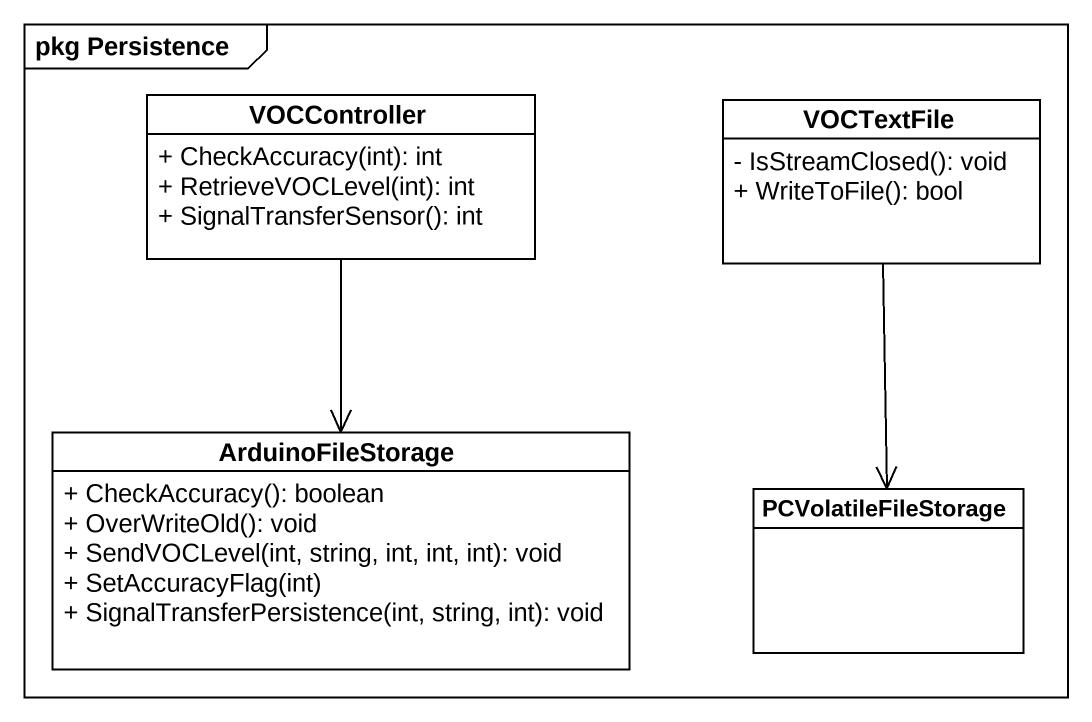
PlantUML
@startuml
mainframe pkg Persistence
hide circle
hide empty members
skinparam classAttributeIconSize 0
class VOCController {
  + CheckAccuracy(int): int
  + RetrieveVOCLevel(int): int
  + SignalTransferSensor(): int
}
class VOCTextFile {
  - IsStreamClosed(): void
  + WriteToFile(): bool
}
class ArduinoFileStorage {
  + CheckAccuracy(): boolean
  + OverWriteOld(): void
  + SendVOCLevel(int, string, int, int, int): void
  + SetAccuracyFlag(int)
  + SignalTransferPersistence(int, string, int): void
}
class PCVolatileFileStorage
VOCController --> ArduinoFileStorage
VOCTextFile --> PCVolatileFileStorage
@enduml
